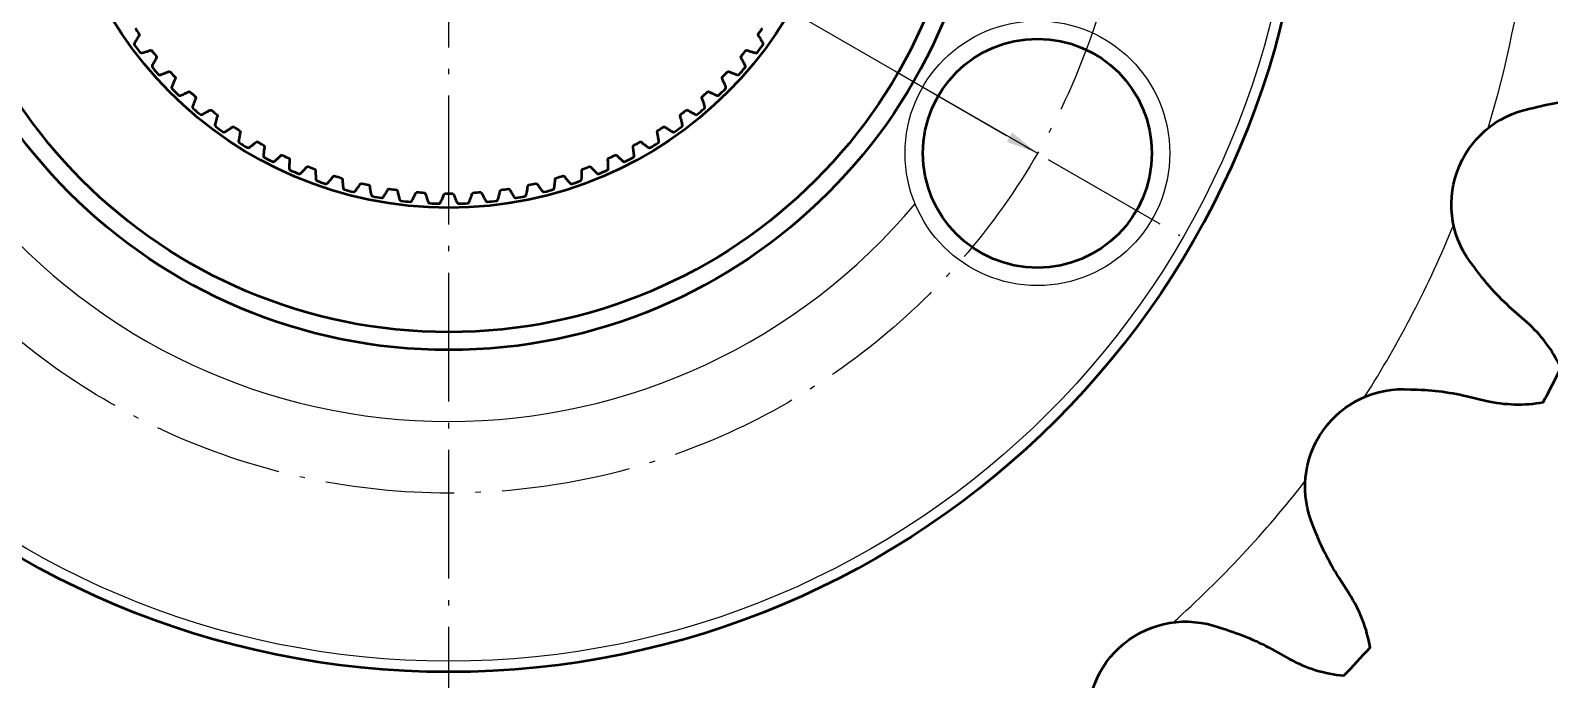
# Model space of a CAD drawing. Header units: millimetres. Extents: x 0 to 1782, y 0 to 1260.
# Drawn here: x 955.5 to 1380.2, y 448.8 to 630.2 of the extents above; entities that cross this region are included whole.
import ezdxf

# ---------------------------------------------------------------- set-up
doc = ezdxf.new("R2010")
doc.units = ezdxf.units.MM
doc.linetypes.add('GB_CENTER', pattern=[49.5, 36, -6, 1.5, -6])
for name, color, linetype, lineweight in [('中心线', 1, 'GB_CENTER', 25), ('尺寸', 3, 'Continuous', 25), ('粗实线', 7, 'Continuous', 50), ('细实线', 3, 'Continuous', 25)]:
    doc.layers.add(name, color=color, linetype=linetype, lineweight=lineweight)

msp = doc.modelspace()

# ---------------------------------------------------------------- linework, layer by layer
at = {"layer": '中心线'}
for p, q in [((1072.5, 328.5), (1072.5, 1168.3)), ((1197.2077, 618.9), (1276.882, 572.9))]:
    msp.add_line(p, q, dxfattribs=at)
msp.add_circle((1072.5, 690.9), 190, dxfattribs=at)
at = {"layer": '尺寸'}
msp.add_line((907.9552, 785.9), (1237.0448, 595.9), dxfattribs=at)
msp.add_solid([(1237.0448, 595.9), (1230.0006, 601.699), (1228.5006, 599.101)], dxfattribs=at)
at = {"layer": '粗实线'}
for points in [[(984.8136, 630.8987, 0.00487324), (985.9998, 629.2009), (986.0036, 628.8728), (985.8617, 628.6615), (985.7209, 628.4488), (985.5812, 628.2346), (985.4426, 628.019), (985.3051, 627.8021), (985.1687, 627.5838), (985.0334, 627.3641), (984.8992, 627.1432), (984.766, 626.9209), (984.6339, 626.6973, 0.3000223), (984.6627, 626.1476, 0.00577452), (986.1816, 624.1362, 0.3000223), (986.7025, 623.9581), (986.9537, 624.0239), (987.204, 624.0912), (987.4532, 624.1598), (987.7015, 624.2299), (987.9488, 624.3013), (988.1951, 624.3742), (988.4403, 624.4485), (988.6846, 624.5242), (988.9277, 624.6014), (989.1698, 624.6801), (989.4843, 624.5866, 0.00487324), (990.7927, 622.9811), (990.8206, 622.6543), (990.6947, 622.433), (990.57, 622.2104), (990.4465, 621.9865), (990.3243, 621.7613), (990.2032, 621.5348), (990.0833, 621.3071), (989.9646, 621.078), (989.847, 620.8477), (989.7306, 620.6162), (989.6154, 620.3835, 0.3000223), (989.6847, 619.8374, 0.00577452), (991.348, 617.9437, 0.3000223), (991.8807, 617.8045), (992.1263, 617.8888), (992.3709, 617.9743), (992.6144, 618.0612), (992.8568, 618.1493), (993.0982, 618.2389), (993.3384, 618.3297), (993.5775, 618.4219), (993.8155, 618.5155), (994.0523, 618.6104), (994.2879, 618.7067), (994.6084, 618.6368, 0.00487324), (996.0318, 617.1323), (996.0838, 616.8084), (995.9746, 616.5785), (995.8667, 616.3473), (995.7601, 616.1149), (995.6547, 615.8813), (995.5507, 615.6464), (995.448, 615.4104), (995.3465, 615.1732), (995.2463, 614.9349), (995.1473, 614.6954), (995.0496, 614.4548, 0.3000223), (995.159, 613.9153, 0.00577452), (996.9577, 612.1496, 0.3000223), (997.4991, 612.0502), (997.7378, 612.1523), (997.9754, 612.2557), (998.2119, 612.3603), (998.4471, 612.4662), (998.6812, 612.5733), (998.9141, 612.6816), (999.1457, 612.7912), (999.3761, 612.9021), (999.6053, 613.0143), (999.8331, 613.1277), (1000.158, 613.0817, 0.00487324), (1001.6885, 611.6864), (1001.7643, 611.3672), (1001.6724, 611.1298), (1001.5818, 610.8913), (1001.4927, 610.6517), (1001.4049, 610.4109), (1001.3185, 610.169), (1001.2335, 609.9261), (1001.1498, 609.6821), (1001.0675, 609.437), (1000.9864, 609.1909), (1000.9067, 608.9437, 0.3000223), (1001.0557, 608.4137, 0.00577452), (1002.9799, 606.7857, 0.3000223), (1003.5272, 606.7265), (1003.7577, 606.846), (1003.987, 606.9666), (1004.2151, 607.0884), (1004.4419, 607.2114), (1004.6674, 607.3354), (1004.8917, 607.4607), (1005.1146, 607.5871), (1005.3362, 607.7147), (1005.5564, 607.8435), (1005.7753, 607.9735), (1006.1026, 607.9515, 0.00487324), (1007.732, 606.6731), (1007.8312, 606.3604), (1007.757, 606.1169), (1007.6843, 605.8723), (1007.6131, 605.6267), (1007.5434, 605.3801), (1007.4751, 605.1326), (1007.4082, 604.884), (1007.3428, 604.6345), (1007.2788, 604.384), (1007.2162, 604.1325), (1007.1549, 603.8802, 0.3000223), (1007.3427, 603.3627, 0.00577452), (1009.3818, 601.8812, 0.3000223), (1009.932, 601.8625), (1010.153, 601.9988), (1010.3728, 602.136), (1010.5913, 602.2743), (1010.8084, 602.4136), (1011.0241, 602.554), (1011.2385, 602.6955), (1011.4515, 602.838), (1011.663, 602.9817), (1011.8731, 603.1264), (1012.0818, 603.2721), (1012.4099, 603.2744, 0.00487324), (1014.1292, 602.1198), (1014.2513, 601.8153), (1014.1953, 601.567), (1014.1409, 601.3177), (1014.088, 601.0675), (1014.0366, 600.8165), (1013.9868, 600.5645), (1013.9385, 600.3117), (1013.8917, 600.058), (1013.8463, 599.8035), (1013.8024, 599.5481), (1013.76, 599.2919, 0.3000223), (1013.9854, 598.7897, 0.00577452), (1016.1284, 597.4628, 0.3000223), (1016.6785, 597.4849), (1016.8889, 597.637), (1017.0979, 597.7902), (1017.3056, 597.9442), (1017.5118, 598.0992), (1017.7166, 598.2551), (1017.9199, 598.4121), (1018.1218, 598.5699), (1018.3221, 598.7288), (1018.521, 598.8886), (1018.7183, 599.0494), (1019.0453, 599.0759, 0.00487324), (1020.8453, 598.0515), (1020.9895, 597.7567), (1020.952, 597.505), (1020.9161, 597.2524), (1020.8818, 596.999), (1020.8492, 596.7448), (1020.8181, 596.4899), (1020.7886, 596.2342), (1020.7606, 595.9777), (1020.7342, 595.7205), (1020.7093, 595.4626), (1020.6859, 595.204, 0.3000223), (1020.9478, 594.7198, 0.00577452), (1023.1829, 593.5548, 0.3000223), (1023.7298, 593.6174), (1023.9285, 593.7847), (1024.1256, 593.9528), (1024.3213, 594.1218), (1024.5155, 594.2916), (1024.7082, 594.4623), (1024.8994, 594.6337), (1025.0891, 594.8061), (1025.2772, 594.9793), (1025.4637, 595.1534), (1025.6486, 595.3283), (1025.9728, 595.3789, 0.00487324), (1027.8434, 594.4902), (1028.009, 594.2069), (1027.9902, 593.9531), (1027.9731, 593.6985), (1027.9576, 593.4433), (1027.9438, 593.1874), (1027.9317, 592.9308), (1027.9211, 592.6737), (1027.9122, 592.4158), (1027.9048, 592.1574), (1027.899, 591.8983), (1027.8948, 591.6387, 0.3000223), (1028.1917, 591.1752, 0.00577452), (1030.5068, 590.1784, 0.3000223), (1031.0476, 590.2813), (1031.2333, 590.4628), (1031.4175, 590.645), (1031.6002, 590.828), (1031.7813, 591.0116), (1031.9609, 591.1961), (1032.1389, 591.3812), (1032.3153, 591.5671), (1032.4901, 591.7537), (1032.6633, 591.9411), (1032.8347, 592.1292), (1033.1543, 592.2036, 0.00487324), (1035.0855, 591.4555), (1035.2715, 591.1852), (1035.2715, 590.9306), (1035.2733, 590.6755), (1035.2767, 590.4199), (1035.2818, 590.1636), (1035.2886, 589.9069), (1035.2971, 589.6496), (1035.3072, 589.3919), (1035.319, 589.1336), (1035.3323, 588.8748), (1035.3473, 588.6156, 0.3000223), (1035.6777, 588.1752, 0.00577452), (1038.06, 587.3522, 0.3000223), (1038.5917, 587.4947), (1038.7635, 587.6894), (1038.9338, 587.8847), (1039.1025, 588.0807), (1039.2695, 588.2773), (1039.435, 588.4744), (1039.5989, 588.6722), (1039.761, 588.8706), (1039.9216, 589.0696), (1040.0804, 589.2693), (1040.2375, 589.4696), (1040.5507, 589.5674, 0.00487324), (1042.5319, 588.9639), (1042.7374, 588.7081), (1042.7562, 588.4542), (1042.7767, 588.1999), (1042.7991, 587.9452), (1042.8231, 587.6901), (1042.8489, 587.4345), (1042.8763, 587.1786), (1042.9054, 586.9223), (1042.9362, 586.6656), (1042.9687, 586.4085), (1043.0027, 586.1511, 0.3000223), (1043.3647, 585.7363, 0.00577452), (1045.8013, 585.0915, 0.3000223), (1046.3211, 585.2729), (1046.478, 585.4797), (1046.6334, 585.6871), (1046.7871, 585.895), (1046.9392, 586.1033), (1047.0897, 586.3122), (1047.2385, 586.5215), (1047.3856, 586.7314), (1047.531, 586.9417), (1047.6746, 587.1526), (1047.8165, 587.3639), (1048.1216, 587.4845, 0.00487324), (1050.142, 587.029), (1050.3658, 586.7891), (1050.4033, 586.5373), (1050.4426, 586.2853), (1050.4836, 586.0329), (1050.5265, 585.7802), (1050.571, 585.5273), (1050.6173, 585.2741), (1050.6653, 585.0206), (1050.7149, 584.7669), (1050.7663, 584.5129), (1050.8193, 584.2587, 0.3000223), (1051.2109, 583.8718, 0.00577452), (1053.6885, 583.4086, 0.3000223), (1054.1934, 583.6279), (1054.3346, 583.8458), (1054.4743, 584.0641), (1054.6122, 584.2828), (1054.7485, 584.5018), (1054.8832, 584.7212), (1055.0161, 584.941), (1055.1473, 585.1611), (1055.2767, 585.3816), (1055.4044, 585.6025), (1055.5303, 585.8237), (1055.8257, 585.9665, 0.00487324), (1057.8742, 585.6615), (1058.1151, 585.4388), (1058.1711, 585.1904), (1058.2289, 584.9419), (1058.2885, 584.6933), (1058.3498, 584.4445), (1058.4129, 584.1955), (1058.4778, 583.9464), (1058.5443, 583.6972), (1058.6126, 583.4478), (1058.6826, 583.1983), (1058.7542, 582.9487, 0.3000223), (1059.1733, 582.5918, 0.00577452), (1061.6783, 582.3129, 0.3000223), (1062.1657, 582.5689), (1062.2905, 582.7966), (1062.4136, 583.0246), (1062.535, 583.2529), (1062.6548, 583.4814), (1062.7728, 583.7101), (1062.8892, 583.9391), (1063.0037, 584.1683), (1063.1166, 584.3978), (1063.2276, 584.6275), (1063.3368, 584.8574), (1063.6208, 585.0217, 0.00487324), (1065.6863, 584.8687), (1065.9429, 584.6644), (1066.0171, 584.4209), (1066.0931, 584.1773), (1066.1709, 583.9338), (1066.2505, 583.6902), (1066.3318, 583.4465), (1066.4149, 583.2029), (1066.4997, 582.9593), (1066.5862, 582.7156), (1066.6743, 582.472), (1066.7642, 582.2283, 0.3000223), (1067.2085, 581.9034, 0.00577452), (1069.7273, 581.8102, 0.3000223), (1070.1944, 582.1015), (1070.3021, 582.3378), (1070.408, 582.5743), (1070.5123, 582.8109), (1070.6148, 583.0476), (1070.7156, 583.2844), (1070.8147, 583.5214), (1070.9121, 583.7584), (1071.0077, 583.9956), (1071.1014, 584.2329), (1071.1934, 584.4702), (1071.4645, 584.655, 0.00487324), (1073.5355, 584.655), (1073.8066, 584.4702), (1073.8986, 584.2329), (1073.9923, 583.9956), (1074.0879, 583.7584), (1074.1853, 583.5214), (1074.2844, 583.2844), (1074.3852, 583.0476), (1074.4877, 582.8109), (1074.592, 582.5743), (1074.6979, 582.3378), (1074.8056, 582.1015, 0.3000223), (1075.2727, 581.8102, 0.00577452), (1077.7915, 581.9034, 0.3000223), (1078.2358, 582.2283), (1078.3257, 582.472), (1078.4138, 582.7156), (1078.5003, 582.9593), (1078.5851, 583.2029), (1078.6682, 583.4465), (1078.7495, 583.6902), (1078.8291, 583.9338), (1078.9069, 584.1773), (1078.9829, 584.4209), (1079.0571, 584.6644), (1079.3137, 584.8687, 0.00487324), (1081.3792, 585.0217), (1081.6632, 584.8574), (1081.7724, 584.6275), (1081.8834, 584.3978), (1081.9963, 584.1683), (1082.1108, 583.9391), (1082.2272, 583.7101), (1082.3452, 583.4814), (1082.465, 583.2529), (1082.5864, 583.0246), (1082.7095, 582.7966), (1082.8343, 582.5689, 0.3000223), (1083.3217, 582.3129, 0.00577452), (1085.8267, 582.5918, 0.3000223), (1086.2458, 582.9487), (1086.3174, 583.1983), (1086.3874, 583.4478), (1086.4557, 583.6972), (1086.5222, 583.9464), (1086.5871, 584.1955), (1086.6502, 584.4445), (1086.7115, 584.6933), (1086.7711, 584.9419), (1086.8289, 585.1904), (1086.8849, 585.4388), (1087.1258, 585.6615, 0.00487324), (1089.1743, 585.9665), (1089.4697, 585.8237), (1089.5956, 585.6025), (1089.7233, 585.3816), (1089.8527, 585.1611), (1089.9839, 584.941), (1090.1168, 584.7212), (1090.2515, 584.5018), (1090.3878, 584.2828), (1090.5257, 584.0641), (1090.6654, 583.8458), (1090.8066, 583.6279, 0.3000223), (1091.3115, 583.4086, 0.00577452), (1093.7891, 583.8718, 0.3000223), (1094.1807, 584.2587), (1094.2337, 584.5129), (1094.2851, 584.7669), (1094.3347, 585.0206), (1094.3827, 585.2741), (1094.429, 585.5273), (1094.4735, 585.7802), (1094.5164, 586.0329), (1094.5574, 586.2853), (1094.5967, 586.5373), (1094.6342, 586.7891), (1094.858, 587.029, 0.00487324), (1096.8784, 587.4845), (1097.1835, 587.3639), (1097.3254, 587.1526), (1097.469, 586.9417), (1097.6144, 586.7314), (1097.7615, 586.5215), (1097.9103, 586.3122), (1098.0608, 586.1033), (1098.2129, 585.895), (1098.3666, 585.6871), (1098.522, 585.4797), (1098.6789, 585.2729, 0.3000223), (1099.1987, 585.0915, 0.00577452), (1101.6353, 585.7363, 0.3000223), (1101.9973, 586.1511), (1102.0313, 586.4085), (1102.0638, 586.6656), (1102.0946, 586.9223), (1102.1237, 587.1786), (1102.1511, 587.4345), (1102.1769, 587.6901), (1102.2009, 587.9452), (1102.2233, 588.1999), (1102.2438, 588.4542), (1102.2626, 588.7081), (1102.4681, 588.9639, 0.00487324), (1104.4493, 589.5674), (1104.7625, 589.4696), (1104.9196, 589.2693), (1105.0784, 589.0696), (1105.239, 588.8706), (1105.4011, 588.6722), (1105.565, 588.4744), (1105.7305, 588.2773), (1105.8975, 588.0807), (1106.0662, 587.8847), (1106.2365, 587.6894), (1106.4083, 587.4947, 0.3000223), (1106.94, 587.3522, 0.00577452), (1109.3223, 588.1752, 0.3000223), (1109.6527, 588.6156), (1109.6677, 588.8748), (1109.681, 589.1336), (1109.6928, 589.3919), (1109.7029, 589.6496), (1109.7114, 589.9069), (1109.7182, 590.1636), (1109.7233, 590.4199), (1109.7267, 590.6755), (1109.7285, 590.9306), (1109.7285, 591.1852), (1109.9145, 591.4555, 0.00487324), (1111.8457, 592.2036), (1112.1653, 592.1292), (1112.3367, 591.9411), (1112.5099, 591.7537), (1112.6847, 591.5671), (1112.8611, 591.3812), (1113.0391, 591.1961), (1113.2187, 591.0116), (1113.3998, 590.828), (1113.5825, 590.645), (1113.7667, 590.4628), (1113.9524, 590.2813, 0.3000223), (1114.4932, 590.1784, 0.00577452), (1116.8083, 591.1752, 0.3000223), (1117.1052, 591.6387), (1117.101, 591.8983), (1117.0952, 592.1574), (1117.0878, 592.4158), (1117.0789, 592.6737), (1117.0683, 592.9308), (1117.0562, 593.1874), (1117.0424, 593.4433), (1117.0269, 593.6985), (1117.0098, 593.9531), (1116.991, 594.2069), (1117.1566, 594.4902, 0.00487324), (1119.0272, 595.3789), (1119.3514, 595.3283), (1119.5363, 595.1534), (1119.7228, 594.9793), (1119.9109, 594.8061), (1120.1006, 594.6337), (1120.2918, 594.4623), (1120.4845, 594.2916), (1120.6787, 594.1218), (1120.8744, 593.9528), (1121.0715, 593.7847), (1121.2702, 593.6174, 0.3000223), (1121.8171, 593.5548, 0.00577452), (1124.0522, 594.7198, 0.3000223), (1124.3141, 595.204), (1124.2907, 595.4626), (1124.2658, 595.7205), (1124.2394, 595.9777), (1124.2114, 596.2342), (1124.1819, 596.4899), (1124.1508, 596.7448), (1124.1182, 596.999), (1124.0839, 597.2524), (1124.048, 597.505), (1124.0105, 597.7567), (1124.1547, 598.0515, 0.00487324), (1125.9547, 599.0759), (1126.2817, 599.0494), (1126.479, 598.8886), (1126.6779, 598.7288), (1126.8782, 598.5699), (1127.0801, 598.4121), (1127.2834, 598.2551), (1127.4882, 598.0992), (1127.6944, 597.9442), (1127.9021, 597.7902), (1128.1111, 597.637), (1128.3215, 597.4849, 0.3000223), (1128.8716, 597.4628, 0.00577452), (1131.0146, 598.7897, 0.3000223), (1131.24, 599.2919), (1131.1976, 599.5481), (1131.1537, 599.8035), (1131.1083, 600.058), (1131.0615, 600.3117), (1131.0132, 600.5645), (1130.9634, 600.8165), (1130.912, 601.0675), (1130.8591, 601.3177), (1130.8047, 601.567), (1130.7487, 601.8153), (1130.8708, 602.1198, 0.00487324), (1132.5901, 603.2744), (1132.9182, 603.2721), (1133.1269, 603.1264), (1133.337, 602.9817), (1133.5485, 602.838), (1133.7615, 602.6955), (1133.9759, 602.554), (1134.1916, 602.4136), (1134.4087, 602.2743), (1134.6272, 602.136), (1134.847, 601.9988), (1135.068, 601.8625, 0.3000223), (1135.6182, 601.8812, 0.00577452), (1137.6573, 603.3627, 0.3000223), (1137.8451, 603.8802), (1137.7838, 604.1325), (1137.7212, 604.384), (1137.6572, 604.6345), (1137.5918, 604.884), (1137.5249, 605.1326), (1137.4566, 605.3801), (1137.3869, 605.6267), (1137.3157, 605.8723), (1137.243, 606.1169), (1137.1688, 606.3604), (1137.268, 606.6731, 0.00487324), (1138.8974, 607.9515), (1139.2247, 607.9735), (1139.4436, 607.8435), (1139.6638, 607.7147), (1139.8854, 607.5871), (1140.1083, 607.4607), (1140.3326, 607.3354), (1140.5581, 607.2114), (1140.7849, 607.0884), (1141.013, 606.9666), (1141.2423, 606.846), (1141.4728, 606.7265, 0.3000223), (1142.0201, 606.7857, 0.00577452), (1143.9443, 608.4137, 0.3000223), (1144.0933, 608.9437), (1144.0136, 609.1909), (1143.9325, 609.437), (1143.8502, 609.6821), (1143.7665, 609.9261), (1143.6815, 610.169), (1143.5951, 610.4109), (1143.5073, 610.6517), (1143.4182, 610.8913), (1143.3276, 611.1298), (1143.2357, 611.3672), (1143.3115, 611.6864, 0.00487324), (1144.842, 613.0817), (1145.1669, 613.1277), (1145.3947, 613.0143), (1145.6239, 612.9021), (1145.8543, 612.7912), (1146.0859, 612.6816), (1146.3188, 612.5733), (1146.5529, 612.4662), (1146.7881, 612.3603), (1147.0246, 612.2557), (1147.2622, 612.1523), (1147.5009, 612.0502, 0.3000223), (1148.0423, 612.1496, 0.00577452), (1149.841, 613.9153, 0.3000223), (1149.9504, 614.4548), (1149.8527, 614.6954), (1149.7537, 614.9349), (1149.6535, 615.1732), (1149.552, 615.4104), (1149.4493, 615.6464), (1149.3453, 615.8813), (1149.2399, 616.1149), (1149.1333, 616.3473), (1149.0254, 616.5785), (1148.9162, 616.8084), (1148.9682, 617.1323, 0.00487324), (1150.3916, 618.6368), (1150.7121, 618.7067), (1150.9477, 618.6104), (1151.1845, 618.5155), (1151.4225, 618.4219), (1151.6616, 618.3297), (1151.9018, 618.2389), (1152.1432, 618.1493), (1152.3856, 618.0612), (1152.6291, 617.9743), (1152.8737, 617.8888), (1153.1193, 617.8045, 0.3000223), (1153.652, 617.9437, 0.00577452), (1155.3153, 619.8374, 0.3000223), (1155.3846, 620.3835), (1155.2694, 620.6162), (1155.153, 620.8477), (1155.0354, 621.078), (1154.9167, 621.3071), (1154.7968, 621.5348), (1154.6757, 621.7613), (1154.5535, 621.9865), (1154.43, 622.2104), (1154.3053, 622.433), (1154.1794, 622.6543), (1154.2073, 622.9811, 0.00487324), (1155.5157, 624.5866), (1155.8302, 624.6801), (1156.0723, 624.6014), (1156.3154, 624.5242), (1156.5597, 624.4485), (1156.8049, 624.3742), (1157.0512, 624.3013), (1157.2985, 624.2299), (1157.5468, 624.1598), (1157.796, 624.0912), (1158.0463, 624.0239), (1158.2975, 623.9581, 0.3000223), (1158.8184, 624.1362, 0.00577452), (1160.3373, 626.1476, 0.3000223), (1160.3661, 626.6973), (1160.234, 626.9209), (1160.1008, 627.1432), (1159.9666, 627.3641), (1159.8313, 627.5838), (1159.6949, 627.8021), (1159.5574, 628.019), (1159.4188, 628.2346), (1159.2791, 628.4488), (1159.1383, 628.6615), (1158.9964, 628.8728), (1159.0002, 629.2009, 0.00487324), (1160.1864, 630.8987)], [(1251.5065, 433.674, -0.56927834), (1287.926, 463.3034, -0.05652658), (1302.5865, 457.2577), (1307.4385, 454.5814, 0.10266143), (1322.6861, 449.8737, 0.00775136), (1330.0377, 457.7453, 0.10266143), (1324.3005, 472.6362), (1321.2993, 477.2942, -0.05652658), (1314.2672, 491.508, -0.56927834), (1341.3422, 529.8645, -0.05652658), (1357.0902, 527.9984), (1362.4843, 526.7304, 0.10266143), (1378.4367, 526.3111, 0.00775136), (1383.3919, 535.8742, 0.10266143), (1373.8499, 548.665), (1369.7033, 552.3405, -0.05652658), (1359.0971, 564.13, -0.56927834), (1374.8197, 608.3689, -0.05652658), (1390.4872, 610.8207)]]:
    msp.add_lwpolyline(points, format="xyb", dxfattribs=at)
for centre, radius in [((1072.5, 690.9), 240), ((1072.5, 690.9), 150), ((1072.5, 690.9), 145), ((1072.5, 690.9), 110.25), ((1237.0448, 595.9), 32)]:
    msp.add_circle(centre, radius, dxfattribs=at)
at = {"layer": '细实线'}
for centre, radius in [((1072.5, 690.9), 237), ((1237.0448, 595.9), 37)]:
    msp.add_circle(centre, radius, dxfattribs=at)
for radius, start, end in [(303.5624, 343.146861, 353.374878), (170, 219.936367, 320.063633), (303.5624, 327.494687, 337.722704), (303.5624, 311.842513, 322.07053)]:
    msp.add_arc((1072.5, 690.9), radius, start, end, dxfattribs=at)

doc.saveas('drawing.dxf')
